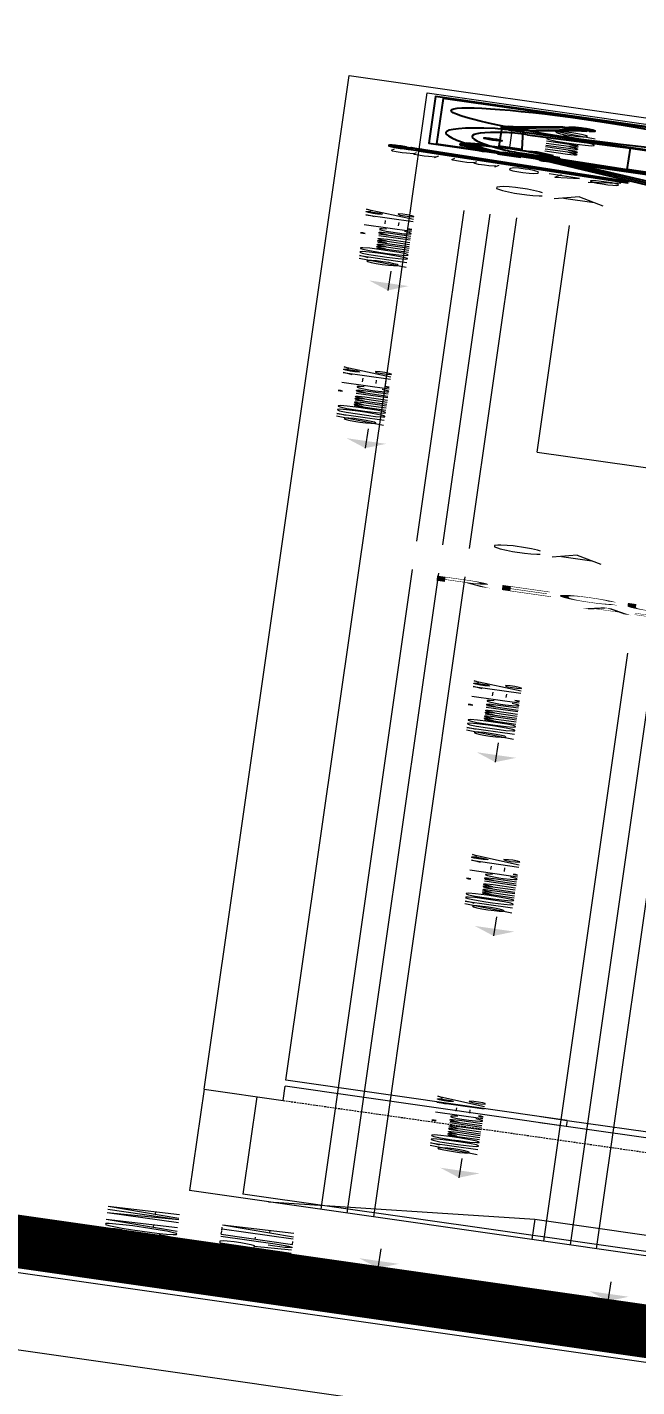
# Model space of a CAD drawing. Header units: millimetres. Extents: x -361192058 to 101130107379, y -14071650034 to 19218552450.
# Drawn here: x -135498.9 to -135430.8, y 44222.6 to 44374.5 of the extents above; entities that cross this region are included whole.
import ezdxf
from ezdxf.enums import TextEntityAlignment as Align

# ---------------------------------------------------------------- set-up
doc = ezdxf.new("R2010")
doc.units = ezdxf.units.MM
doc.header["$LTSCALE"] = 0.5
doc.linetypes.add('CENTER2', pattern=[28.575, 19.05, -3.175, 3.175, -3.175])
doc.linetypes.add('HIDDEN2', pattern=[0.1875, 0.125, -0.0625])
for name, color, linetype in [('02', 2, 'Continuous'), ('08', 8, 'Continuous'), ('CONEXAO_ESGOTO', 7, 'Continuous'), ('ESQUADRIAS', 3, 'Continuous'), ('parede', 2, 'Continuous'), ('PISO', 8, 'Continuous'), ('SIMBOLOS_SANITÁRIO', 4, 'Continuous'), ('TEXTO2', 3, 'Continuous'), ('TUBULAÇÃO_ESGOTO', 6, 'Continuous'), ('TXT_0', 7, 'Continuous')]:
    doc.layers.add(name, color=color, linetype=linetype)
doc.styles.add('ROMANS', font='romans', dxfattribs={"height": 0.1})
doc.styles.add('SANSSERIF', font='sas_____.pfb', dxfattribs={"height": 1})
doc.styles.get("Standard").update_dxf_attribs({"font": 'txt.shx', "height": 0.12})

# ---------------------------------------------------------------- blocks, each defined once
blk = doc.blocks.new('APROVADO QUADRA 21.2 MBVII')
for p, q in [((4766.7706, 2443.1699), (4766.7698, 2443.1621)), ((4766.7717, 2443.1794), (4766.7706, 2443.1699)), ((4766.7654, 2443.1417), (4766.7658, 2443.1456)), ((4766.7658, 2443.1456), (4766.767, 2443.1474)), ((4766.7658, 2443.1456), (4766.8102, 2443.1407)), ((4766.767, 2443.1474), (4766.7684, 2443.1605)), ((4766.767, 2443.1474), (4766.8095, 2443.1428)), ((4766.7684, 2443.1605), (4766.7698, 2443.1621)), ((4766.8109, 2443.1559), (4766.7684, 2443.1605)), ((4766.7698, 2443.1621), (4766.8099, 2443.1577)), ((4766.8095, 2443.1428), (4766.8109, 2443.1559)), ((4766.8108, 2443.1655), (4766.8099, 2443.1577)), ((4766.8109, 2443.1559), (4766.8099, 2443.1577)), ((4766.7654, 2443.1417), (4766.8098, 2443.1368)), ((4766.8104, 2443.1406), (4766.8096, 2443.1428)), ((4766.8098, 2443.1367), (4766.8104, 2443.1406)), ((4767.0413, 2443.0671), (4767.0413, 2443.0431)), ((4767.0854, 2443.0671), (4767.0413, 2443.0671)), ((4767.0854, 2443.0671), (4767.0854, 2443.0431)), ((4767.012, 2443.055), (4766.9808, 2443.0238)), ((4767.012, 2443.055), (4767.029, 2443.038)), ((4767.1147, 2443.055), (4767.0977, 2443.038)), ((4767.1459, 2443.0238), (4767.1147, 2443.055)), ((4766.9808, 2443.0238), (4766.9978, 2443.0068)), ((4767.1459, 2443.0238), (4767.1285, 2443.0079)), ((4766.9687, 2442.9945), (4766.9927, 2442.9945)), ((4766.9687, 2442.9945), (4766.9687, 2442.9504)), ((4767.158, 2442.9945), (4767.134, 2442.9945)), ((4767.158, 2442.9504), (4767.158, 2442.9945)), ((4767.6113, 2442.9956), (4767.6152, 2442.9956)), ((4767.6113, 2442.9509), (4767.6113, 2442.9956)), ((4767.6152, 2442.9956), (4767.6152, 2442.9509)), ((4767.6152, 2442.9956), (4767.6167, 2442.9946)), ((4767.6167, 2442.9946), (4767.6166, 2442.9518)), ((4767.6167, 2442.9946), (4767.6294, 2442.9946)), ((4767.6294, 2442.9946), (4767.6294, 2442.9518)), ((4767.6294, 2442.9946), (4767.6306, 2442.9934)), ((4767.6306, 2442.9547), (4767.6306, 2442.9934)), ((4767.6294, 2442.9518), (4767.6596, 2442.982)), ((4767.658, 2442.982), (4767.6306, 2442.9547)), ((4767.6382, 2442.943), (4767.6684, 2442.9732)), ((4767.6387, 2442.9411), (4767.6703, 2442.9727)), ((4767.6415, 2442.9383), (4767.6731, 2442.9699)), ((4767.6596, 2442.982), (4767.658, 2442.982)), ((4767.6684, 2442.9732), (4767.6596, 2442.982)), ((4767.6703, 2442.9727), (4767.6684, 2442.9732)), ((4767.6731, 2442.9699), (4767.6703, 2442.9727)), ((4766.9649, 2442.9119), (4766.9956, 2442.9426)), ((4766.9687, 2442.9504), (4766.9927, 2442.9504)), ((4767.065, 2442.9439), (4767.035, 2442.7489)), ((4767.158, 2442.9504), (4767.134, 2442.9504)), ((4767.5304, 2442.9439), (4767.5604, 2442.7489)), ((4767.6113, 2442.9509), (4767.6152, 2442.9509)), ((4767.6152, 2442.9509), (4767.6166, 2442.9518)), ((4767.6166, 2442.9518), (4767.6294, 2442.9518)), ((4767.6306, 2442.9547), (4767.6294, 2442.9518)), ((4767.6382, 2442.943), (4767.6294, 2442.9518)), ((4767.6387, 2442.9411), (4767.6382, 2442.943)), ((4767.6415, 2442.9383), (4767.6387, 2442.9411)), ((4767.1147, 2442.8899), (4767.1459, 2442.9211)), ((4767.1459, 2442.9211), (4767.1289, 2442.9381)), ((4766.9546, 2442.9017), (4766.9595, 2442.9066)), ((4766.9546, 2442.9017), (4766.9925, 2442.8638)), ((4766.9582, 2442.9114), (4766.9601, 2442.9133)), ((4766.9582, 2442.9079), (4766.9988, 2442.8673)), ((4766.9635, 2442.9133), (4767.0041, 2442.8727)), ((4767.0028, 2442.874), (4767.0335, 2442.9047)), ((4767.0413, 2442.8778), (4767.0413, 2442.9018)), ((4767.0854, 2442.8778), (4767.0854, 2442.9018)), ((4767.1147, 2442.8899), (4767.0977, 2442.9069)), ((4766.9925, 2442.8638), (4766.9974, 2442.8687)), ((4767.0023, 2442.8673), (4767.0041, 2442.8692)), ((4767.0413, 2442.8778), (4767.0854, 2442.8778)), ((4767.8346, 2442.8814), (4767.8096, 2442.8444)), ((4767.8379, 2442.8792), (4767.8129, 2442.8422)), ((4767.839, 2442.8773), (4767.8151, 2442.8419)), ((4767.826, 2442.8345), (4767.8499, 2442.8699)), ((4767.8506, 2442.868), (4767.8281, 2442.8345)), ((4767.8346, 2442.8814), (4767.8379, 2442.8792)), ((4767.8379, 2442.8792), (4767.839, 2442.8773)), ((4767.839, 2442.8773), (4767.8499, 2442.8699)), ((4767.8499, 2442.8699), (4767.8506, 2442.868)), ((4767.8572, 2442.8636), (4767.8506, 2442.868)), ((4767.8651, 2442.8582), (4767.8572, 2442.8636)), ((4767.8096, 2442.8444), (4767.8129, 2442.8422)), ((4767.8129, 2442.8422), (4767.8151, 2442.8419)), ((4767.8151, 2442.8419), (4767.826, 2442.8345)), ((4767.826, 2442.8345), (4767.8281, 2442.8345)), ((4767.8346, 2442.8301), (4767.8281, 2442.8345)), ((4767.035, 2442.7489), (4767.5604, 2442.7489))]:
    blk.add_line(p, q)
for points in [[(4766.9842, 2442.5255), (4768.1342, 2442.5255), (4768.1342, 2443.1255), (4766.9842, 2443.1255)], [(4768.1192, 2443.1105), (4766.9992, 2443.1105), (4766.9992, 2442.5405), (4768.1192, 2442.5405)]]:
    blk.add_lwpolyline(points, close=True)
blk.add_lwpolyline([(4767.015, 2442.9843, -0.153737), (4767.0302, 2443.0056, -0.338906), (4767.5666, 2443.0056, -0.256007), (4767.5804, 2442.9804), (4767.5804, 2442.5684), (4767.015, 2442.5684)], format="xyb", close=True)
blk.add_lwpolyline([(4767.5604, 2442.7489), (4767.5604, 2442.5884), (4767.035, 2442.5884), (4767.035, 2442.7489, -0.125189)], format="xyb")
for centre, radius in [((4766.7917, 2443.1772), 0.0223), ((4766.7917, 2443.1772), 0.0184), ((4766.7923, 2443.1785), 0.0177), ((4767.8542, 2442.8428), 0.25), ((4767.0633, 2442.9724), 0.074), ((4767.0633, 2442.9724), 0.072), ((4767.2984, 2443.0072), 0.0177), ((4767.8538, 2442.8415), 0.0223), ((4767.8538, 2442.8415), 0.0184), ((4767.8547, 2442.8404), 0.0177)]:
    blk.add_circle(centre, radius)
for centre, radius, start, end in [((4766.7917, 2443.1772), 0.0223, 328.3538, 199.1074), ((4766.7917, 2443.1772), 0.0202, 353.7306, 173.7306), ((4767.2984, 2442.6554), 0.3911, 57.7458, 123.7499), ((4767.6232, 2442.9368), 0.0572, 52.3686, 82.535), ((4767.115, 2442.9439), 0.05, 132.7383, 180), ((4767.4804, 2442.9439), 0.05, 0, 57.7458), ((4766.9618, 2442.9116), 0.00245, 44.9921, 134.9921), ((4766.9599, 2442.9097), 0.00245, 134.9921, 224.9921), ((4767.0005, 2442.869), 0.00245, 224.9921, 314.9921), ((4767.0024, 2442.8709), 0.00245, 314.9921, 44.9921), ((4767.8538, 2442.8415), 0.0223, 210.597, 81.3506), ((4767.8538, 2442.8415), 0.0202, 235.9738, 55.9738)]:
    blk.add_arc(centre, radius, start, end)
at = {"layer": '02', "color": 0}
for p, q in [((4766.8118, 2443.175), (4766.8108, 2443.1655)), ((4767.8425, 2442.8248), (4767.8346, 2442.8301))]:
    blk.add_line(p, q, dxfattribs=at)
at = {"layer": '02', "color": 8, "lineweight": 18}
for p, q in [((4764.2453, 2443.1416), (4765.3453, 2443.1416)), ((4759.8953, 2442.8416), (4765.4828, 2442.8416))]:
    blk.add_line(p, q, dxfattribs=at)
at = {"layer": '02', "color": 6}
for p, q in [((4766.7672, 2443.1419), (4766.7117, 2442.7444)), ((4766.7287, 2442.7438), (4766.787, 2443.1416)), ((4766.7453, 2442.7417), (4766.8068, 2443.1416)), ((4766.5278, 2442.5377), (4766.9546, 2442.9017)), ((4766.5723, 2442.4942), (4766.9925, 2442.8638)), ((4766.7117, 2442.7444), (4766.7287, 2442.7438))]:
    blk.add_line(p, q, dxfattribs=at)
at = {"layer": '02', "color": 8}
blk.add_line((4766.5506, 2442.5152), (4766.9736, 2442.8827), dxfattribs=at)
at = {"layer": '02', "lineweight": 18}
blk.add_lwpolyline([(4738.2722, 2433.8925), (4799.4722, 2433.8925), (4799.4722, 2478.4425), (4738.2722, 2478.4425)], close=True, dxfattribs=at)
at = {"layer": '02', "lineweight": 18, "const_width": 0.1}
blk.add_lwpolyline([(4739.0222, 2434.6425), (4798.7222, 2434.6425), (4798.7222, 2477.6925), (4739.0222, 2477.6925)], close=True, dxfattribs=at)
at = {"layer": '02', "lineweight": 18}
blk.add_lwpolyline([(4738.2722, 2433.8925), (4736.3972, 2433.8925), (4736.3972, 2453.3925), (4738.2722, 2455.2675), (4739.0222, 2455.2675)], dxfattribs=at)
at = {"layer": '08', "color": 8, "linetype": 'HIDDEN2', "lineweight": 18, "ltscale": 0.2}
blk.add_line((4743.3453, 2443.1416), (4743.3453, 2436.4416), dxfattribs=at)
at = {"layer": '08', "color": 8, "lineweight": 18}
for p, q in [((4741.3453, 2442.6416), (4740.8453, 2442.6416)), ((4743.6953, 2439.5578), (4743.6953, 2442.6078)), ((4743.8453, 2442.6078), (4743.8453, 2439.5578))]:
    blk.add_line(p, q, dxfattribs=at)
blk.add_lwpolyline([(4740.8453, 2443.1416), (4741.3453, 2442.6416), (4741.3453, 2439.5416), (4740.8453, 2439.0416)], dxfattribs=at)
at = {"layer": 'CONEXAO_ESGOTO', "lineweight": 18}
for p, q in [((4759.87, 2443.1621), (4759.3954, 2443.1625)), ((4763.7601, 2443.1621), (4763.2855, 2443.1625)), ((4740.0954, 2442.9204), (4739.6208, 2442.9204)), ((4752.7306, 2442.8364), (4752.256, 2442.8368)), ((4742.562, 2442.7935), (4742.0874, 2442.7939)), ((4748.5248, 2442.7935), (4748.0502, 2442.7939)), ((4740.0954, 2442.4836), (4739.6208, 2442.4836))]:
    blk.add_line(p, q, dxfattribs=at)
for points in [[(4759.3954, 2443.1625), (4759.5714, 2443.1248), (4759.5715, 2443.1998)], [(4763.2855, 2443.1625), (4763.4615, 2443.1248), (4763.4616, 2443.1998)], [(4739.6208, 2442.9204), (4739.7968, 2442.8829), (4739.7968, 2442.958)], [(4752.256, 2442.8368), (4752.432, 2442.7991), (4752.4321, 2442.8741)], [(4742.0874, 2442.7939), (4742.2634, 2442.7563), (4742.2635, 2442.8313)], [(4748.0502, 2442.7939), (4748.2262, 2442.7563), (4748.2263, 2442.8313)], [(4739.6208, 2442.4836), (4739.7968, 2442.446), (4739.7968, 2442.5211)]]:
    blk.add_solid(points, dxfattribs=at)
at = {"layer": 'ESQUADRIAS', "color": 8, "lineweight": 18}
blk.add_lwpolyline([(4743.8453, 2442.6578), (4743.8453, 2442.6078), (4743.6953, 2442.6078), (4743.6953, 2442.6578)], dxfattribs=at)
at = {"layer": 'parede', "color": 8, "lineweight": 18}
for p, q in [((4743.3453, 2443.2916), (4768.3453, 2443.2916)), ((4743.3453, 2443.2916), (4743.3453, 2443.1416)), ((4768.3453, 2443.2916), (4768.3453, 2436.2916)), ((4743.3453, 2443.1416), (4743.6953, 2443.1416)), ((4743.6953, 2442.6078), (4743.6953, 2443.1416)), ((4743.8453, 2443.1416), (4761.2953, 2443.1416)), ((4743.8453, 2442.6078), (4743.8453, 2443.1416)), ((4760.6453, 2443.1416), (4764.2453, 2443.1416)), ((4765.0045, 2443.1416), (4768.1953, 2443.1416)), ((4768.1953, 2443.1416), (4768.1953, 2436.4416))]:
    blk.add_line(p, q, dxfattribs=at)
at = {"layer": 'PISO', "color": 8, "lineweight": 18}
for p, q in [((4740.8453, 2436.2916), (4740.8453, 2443.2916)), ((4743.3453, 2443.2916), (4740.8453, 2443.2916)), ((4740.9453, 2436.3916), (4740.9453, 2443.1916)), ((4743.3453, 2443.1916), (4740.9453, 2443.1916)), ((4759.8953, 2442.8416), (4759.8953, 2442.1916))]:
    blk.add_line(p, q, dxfattribs=at)
at = {"layer": 'PISO', "lineweight": 18}
for p, q in [((4767.1582, 2442.9736), (4767.6405, 2442.9737)), ((4767.8538, 2442.8415), (4767.6294, 2442.9732))]:
    blk.add_line(p, q, dxfattribs=at)
at = {"layer": 'TUBULAÇÃO_ESGOTO', "lineweight": 18}
for p, q in [((4756.6267, 2443.0425), (4740.8453, 2443.0425)), ((4765.4828, 2443.0425), (4757.3267, 2443.0425)), ((4740.8453, 2442.9921), (4756.6267, 2442.9924)), ((4757.3267, 2442.9924), (4765.4828, 2442.9925)), ((4756.6267, 2442.9425), (4740.8453, 2442.9425)), ((4765.4828, 2442.9425), (4757.3267, 2442.9425)), ((4740.8453, 2442.6191), (4755.3504, 2442.6191)), ((4740.8453, 2442.5191), (4755.3504, 2442.5191))]:
    blk.add_line(p, q, dxfattribs=at)
at = {"layer": 'TUBULAÇÃO_ESGOTO'}
for p, q in [((4767.6135, 2442.9937), (4767.1578, 2442.9943)), ((4767.8363, 2442.8803), (4767.6731, 2442.9699)), ((4767.6135, 2442.9537), (4767.1576, 2442.9505)), ((4767.8096, 2442.8444), (4767.6415, 2442.9383))]:
    blk.add_line(p, q, dxfattribs=at)
at = {"layer": 'TUBULAÇÃO_ESGOTO', "linetype": 'CENTER2', "lineweight": 18}
blk.add_line((4755.3504, 2442.5691), (4740.8453, 2442.5691), dxfattribs=at)
at = {"lineweight": 18, "style": 'ROMANS'}
for s, p in [('ESCOA NA', (4739.337, 2443.304)), ('SARJETA', (4739.4425, 2443.0861))]:
    blk.add_text(s, height=0.135, dxfattribs=at).set_placement(p)
at = {"color": 0, "lineweight": 13, "flags": 8}
for p in [(4700.7247, 2280.1125), (4699.5738, 2277.8964), (4702.3546, 2276.195), (4703.6722, 2274.085), (4699.8445, 2272.2194), (4703.0488, 2270.137), (4703.0877, 2267.9803), (4700.6523, 2261.5216), (4700.7007, 2257.1593)]:
    blk.add_attdef('NIVEL', p, '', height=0.075, dxfattribs=at)
for rotation, width, p in [(90, 0.8, (4700.8205, 2275.7521)), (270, 0.6, (4703.8437, 2274.9021)), (90, 0.8, (4701.5575, 2268.5021)), (180, 0.6, (4651.1817, 2236.1931))]:
    blk.add_attdef('$PORTA', text='', height=0.09, rotation=rotation, dxfattribs=dict(at, width=width)).set_placement(p, align=Align.MIDDLE)
for p in [(4654.176, 2240.463), (4648.499, 2240.1923), (4637.8012, 2239.3845), (4633.4388, 2239.3361), (4656.3921, 2239.3121), (4652.4746, 2237.6822), (4646.4166, 2236.988), (4644.2598, 2236.9491), (4650.3646, 2236.3646)]:
    blk.add_attdef('NIVEL', p, '', height=0.075, rotation=270, dxfattribs=at)
at = {"color": 0, "lineweight": 13, "width": 0.8, "flags": 8}
for p in [(4652.0317, 2239.2163), (4644.7817, 2238.4793)]:
    blk.add_attdef('$PORTA', text='', height=0.09, dxfattribs=at).set_placement(p, align=Align.MIDDLE)
at = {"layer": 'CONEXAO_ESGOTO', "lineweight": 18, "style": 'ROMANS'}
for s, rotation, p in [(' %%C100mm', 359.9495, (4760.2848, 2443.1343)), (' %%C100mm', 359.9495, (4764.1749, 2443.1343)), (' %%C40mm', 82.6779, (4766.6955, 2442.9428)), (' %%C100mm', 359.9495, (4753.1454, 2442.8086)), (' %%C40mm', 179.9495, (4767.4962, 2442.9068)), (' %%C100mm', 359.9495, (4742.9768, 2442.7658)), (' %%C100mm', 359.9495, (4748.9396, 2442.7658))]:
    blk.add_text(s, height=0.09, rotation=rotation, dxfattribs=at).set_placement(p, align=Align.CENTER)
for p in [(4760.6767, 2443.134), (4764.5668, 2443.134), (4753.5373, 2442.8083), (4743.3687, 2442.7654), (4749.3315, 2442.7654)]:
    blk.add_text('incl.=1%', height=0.09, rotation=359.9495, dxfattribs=at).set_placement(p)
at = {"layer": 'SIMBOLOS_SANITÁRIO', "lineweight": 18, "style": 'ROMANS'}
for p in [(4766.0773, 2443.0044), (4757.4076, 2442.9131)]:
    blk.add_text('CA', height=0.135, rotation=270, dxfattribs=at).set_placement(p)
at = {"layer": 'TEXTO2', "color": 8, "lineweight": 18, "style": 'SANSSERIF'}
blk.add_text('RECUO LATERAL', height=0.12312, rotation=270, dxfattribs=at).set_placement((4756.4397, 2443.0087))
at = {"layer": 'TXT_0', "color": 8, "lineweight": 18, "style": 'SANSSERIF'}
blk.add_text('A=9.71m²', height=0.0985, rotation=270, dxfattribs=at).set_placement((4756.2736, 2442.7152))

msp = doc.modelspace()

# ---------------------------------------------------------------- block references
at = {"layer": '02', "color": 0, "lineweight": 30, "xscale": -4.574818403918471, "yscale": -59.40450511825884, "zscale": 4.574818403918471, "rotation": 261.8606972171988}
msp.add_blockref('APROVADO QUADRA 21.2 MBVII', (5129.041, 2225.201), dxfattribs=at)

doc.saveas('drawing.dxf')
